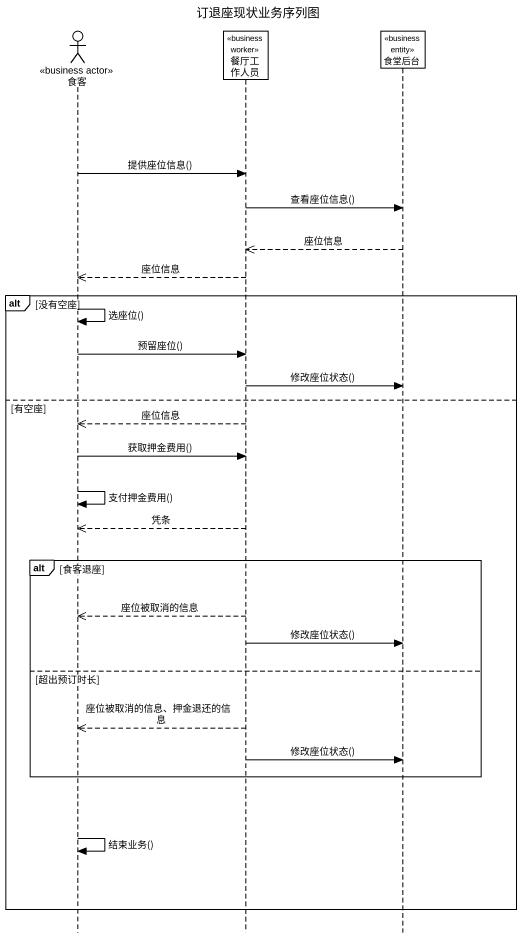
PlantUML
@startuml
title 订退座现状业务序列图
hide footbox
actor 食客 <<business actor>>
participant 餐厅工作人员 <<business worker>>
participant 食堂后台 <<business entity>>

食客 -> 餐厅工作人员 : 提供座位信息()
餐厅工作人员 -> 食堂后台 : 查看座位信息()
食堂后台 -->> 餐厅工作人员 : 座位信息
餐厅工作人员 -->> 食客 : 座位信息
alt 没有空座
  食客 -> 食客 : 选座位()
  食客 -> 餐厅工作人员 : 预留座位()
  餐厅工作人员 -> 食堂后台 : 修改座位状态()
else 有空座
  餐厅工作人员 -->> 食客 : 座位信息
  食客 -> 餐厅工作人员 : 获取押金费用()
  食客 -> 食客 : 支付押金费用()
  餐厅工作人员 -->> 食客 : 凭条
  alt 食客退座
    餐厅工作人员 -->> 食客 : 座位被取消的信息
    餐厅工作人员 -> 食堂后台 : 修改座位状态()
  else 超出预订时长
    餐厅工作人员 -->> 食客 : 座位被取消的信息、押金退还的信息
    餐厅工作人员 -> 食堂后台 : 修改座位状态()
  end
  食客 -> 食客 : 结束业务()
end
@enduml
